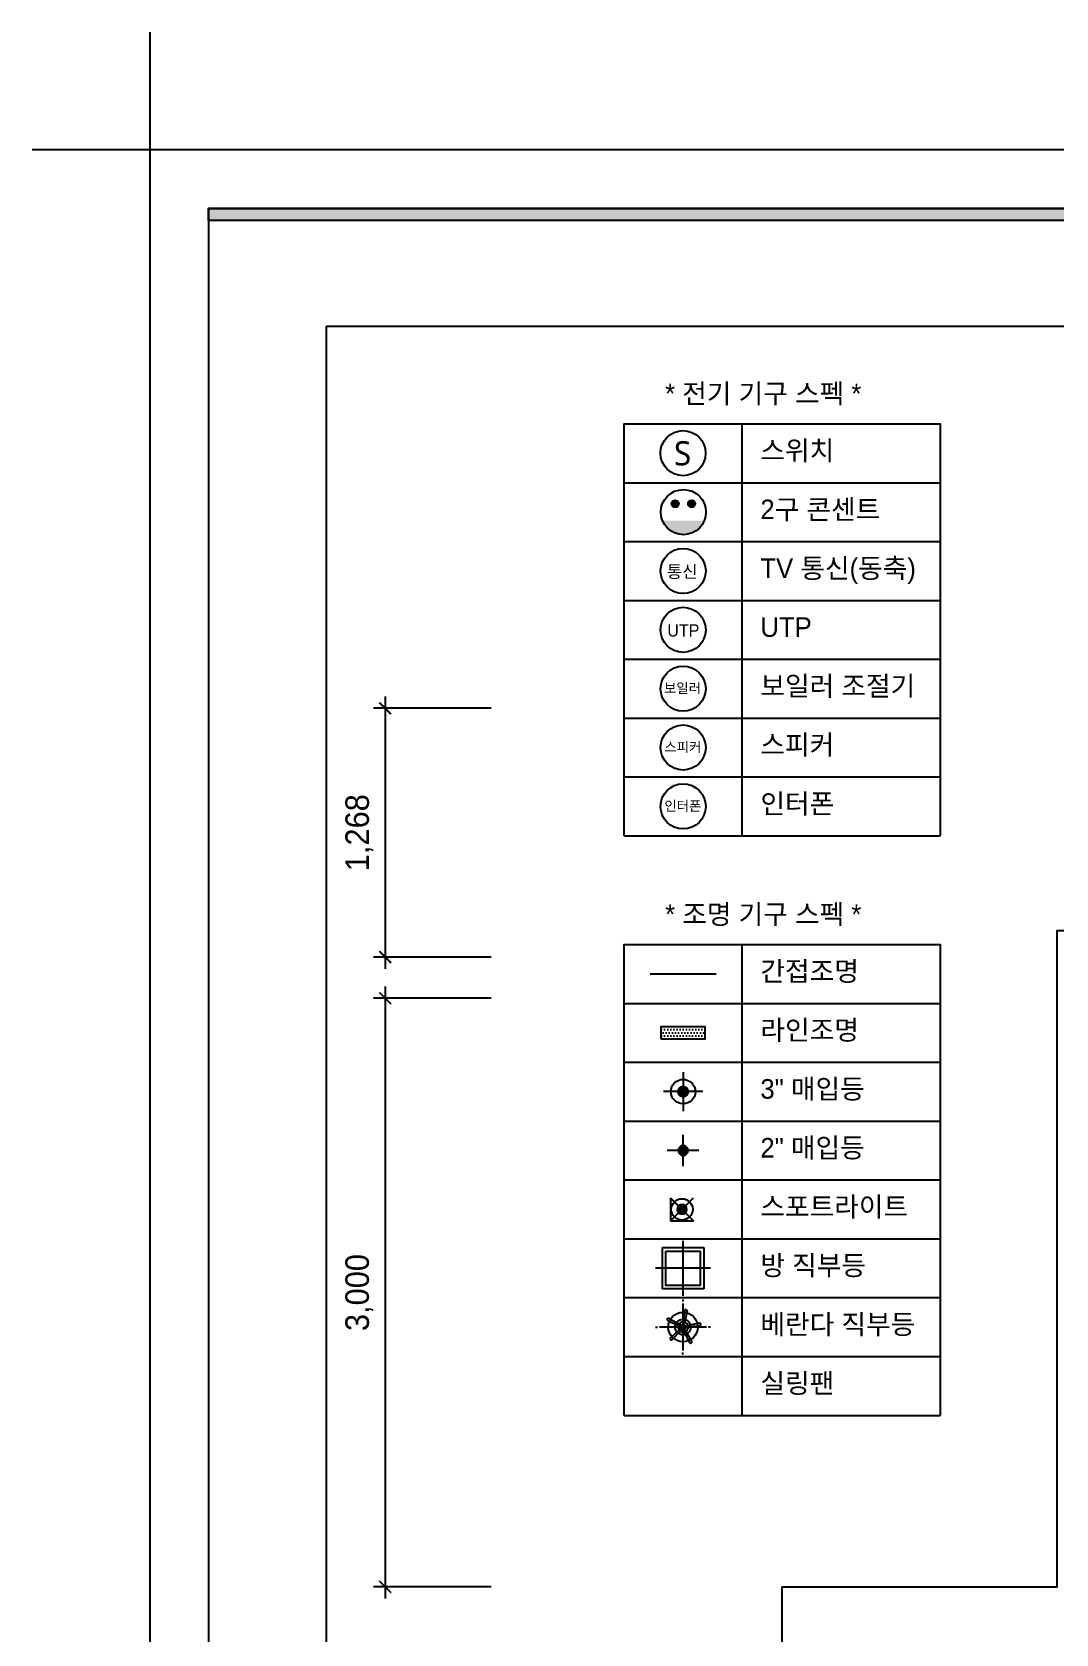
# Model space of a CAD drawing. Header units: inches. Extents: x 3778 to 56227, y -16914 to 35091.
# Drawn here: x 29827 to 35045, y -6059 to 2106 of the extents above; entities that cross this region are included whole.
import ezdxf
from ezdxf.enums import TextEntityAlignment as Align

# ---------------------------------------------------------------- set-up
doc = ezdxf.new("R2010")
doc.units = ezdxf.units.IN
doc.header["$LTSCALE"] = 100
doc.header["$MEASUREMENT"] = 0
doc.header["$PDSIZE"] = 700.071425
doc.linetypes.add('HID', pattern=[2.5, 1.5, -1])
for name, color, linetype in [('0-ELC TEXT', 7, 'Continuous'), ('06-FUR', 6, 'Continuous'), ('06-LIGHT', 4, 'Continuous'), ('07-DIM WAL', 5, 'Continuous'), ('2-con', 2, 'Continuous'), ('CEIL-DOOR', 6, 'Continuous'), ('F-SYM', 7, 'Continuous'), ('FORM(YOURNAME)-11', 1, 'Continuous'), ('HAT', 8, 'Continuous'), ('RC-LIGHT', 7, 'Continuous'), ('U-LANP', 6, 'Continuous'), ('설비', 140, 'Continuous')]:
    doc.layers.add(name, color=color, linetype=linetype)
doc.styles.add('DH-TEXT', font='')
doc.styles.add('HY 울릉도 L', font='')
doc.styles.add('YOURNAME', font='HY울릉도M.TTF')
doc.styles.add('코레일둥고', font='Korail_Round_Gothic_Medium.ttf')
doc.styles.get('DH-TEXT').set_extended_font_data('HY울릉도L')
doc.styles.get('HY 울릉도 L').set_extended_font_data('HY울릉도L')
doc.dimstyles.new('60', dxfattribs={"dimscale": 60, "dimtxt": 2, "dimasz": 1, "dimexe": 1, "dimexo": 1, "dimgap": 1, "dimtad": 1, "dimdec": 0, "dimrnd": 0.05, "dimdsep": 46, "dimlunit": 6, "dimtxsty": 'HY 울릉도 L', "dimblk": 'ARCHTICK', "dimcen": 2.5, "dimdle": 1, "dimclrd": 133, "dimclre": 133, "dimclrt": 30, "dimadec": 0, "dimazin": 0, "dimtfac": 1, "dimtdec": 0, "dimtix": 1, "dimtmove": 2, "dimatfit": 3, "dimldrblk": 'ARCHTICK', "dimfxl": 0, "dimlwd": -1, "dimlwe": -1, "dimarcsym": 0})

# ---------------------------------------------------------------- blocks, each defined once
blk = doc.blocks.new('egoo')
at = {"layer": '설비'}
h = blk.add_hatch(color=140, dxfattribs=at)
edge = h.paths.add_edge_path()
edge.add_arc((1015645.3, 443433.7), 22.3, 0, 360)
h = blk.add_hatch(color=140, dxfattribs=at)
edge = h.paths.add_edge_path()
edge.add_arc((1015747.7, 443433.7), 22.3, 0, 360)
h = blk.add_hatch(color=140, dxfattribs=at)
edge = h.paths.add_edge_path()
edge.add_line((1015826.3, 443329.1), (1015566.6, 443329.1))
edge.add_ellipse((1015696.5, 443381.5), major_axis=(99, 99), ratio=1, start_angle=156.95778, end_angle=293.04222)
at = {"layer": '설비', "color": 140}
for centre, radius in [((1015696.5, 443381.5), 140), ((1015645.3, 443433.7), 22.3), ((1015747.7, 443433.7), 22.3)]:
    blk.add_circle(centre, radius, dxfattribs=at)
blk = doc.blocks.new('SW')
at = {"layer": '설비', "color": 140}
blk.add_circle((11533254, -14277699), 184, dxfattribs=at)
at = {"layer": '설비', "color": 140, "insert": (11533320, -14277601), "char_height": 197.14, "attachment_point": 3, "style": '코레일둥고'}
blk.add_mtext_dynamic_manual_height_columns('{\\fMalgun Gothic|b0|i0|c129|p50;S}', width=314.33, gutter_width=2.19, heights=[0], dxfattribs=at)
blk = doc.blocks.new('FORM-PLAN')
at = {"layer": 'FORM(YOURNAME)-11'}
h = blk.add_hatch(color=256, dxfattribs=at)
h.dxf.hatch_style = 1
h.paths.add_polyline_path([(-71444, 55115), (10556, 55115), (10556, 54915), (-71444, 54915)])
h.paths.add_polyline_path([(-71444, -2085), (10556, -2085), (10556, -2285), (-71444, -2285)])
at = {"layer": 'Defpoints', "color": 1}
blk.add_lwpolyline([(-72444, 58115), (-72444, 56115), (-74444, 56115)], dxfattribs=at)
at = {"layer": 'Defpoints', "color": 158}
for points in [[(-71444, -2285), (10556, -2285), (10556, 55115), (-71444, 55115)], [(-69444, 53115), (-64, 53115), (-64, 1215), (-69444, 1215)]]:
    blk.add_lwpolyline(points, close=True, dxfattribs=at)
at = {"layer": 'FORM(YOURNAME)-11', "color": 250}
blk.add_lwpolyline([(-72444, -3285), (11556, -3285), (11556, 56115), (-72444, 56115)], close=True, dxfattribs=at)
at = {"layer": 'FORM(YOURNAME)-11'}
blk.add_lwpolyline([(-71444, 55115), (10556, 55115), (10556, 54915), (-71444, 54915)], close=True, dxfattribs=at)
at = {"layer": 'FORM(YOURNAME)-11', "color": 3, "style": 'YOURNAME'}
for tag, height, p in [('1', 450, (9905, 18188)), ('2', 450, (9905, 17544)), ('3', 450, (9905, 16257)), ('4', 450, (9905, 14326)), ('5', 515, (9905, 12009)), ('6', 515, (9905, 9757)), ('7', 515, (9905, 7504)), ('8', 515, (9905, 5252)), ('9', 515, (9905, 2999)), ('10', 515, (5655, 811)), ('11', 515, (9905, 747)), ('12', 515, (5655, -1441)), ('13', 515, (9905, -1441))]:
    blk.add_attdef(tag, text='', height=height, dxfattribs=at).set_placement(p, align=Align.MIDDLE_RIGHT)
blk = doc.blocks.new('*U631')
at = {"layer": 'F-SYM', "xscale": 0.3, "yscale": 0.3, "zscale": 0.3}
blk.add_blockref('FORM-PLAN', (52159.8, -15328.5), dxfattribs=at)
blk = doc.blocks.new('cjvjf')
at = {"layer": '2-con'}
blk.add_lwpolyline([(144236.5, 63451.5), (144236.5, 71696.5), (145636.5, 71696.5), (145636.5, 75042.5), (146886.5, 75042.5), (146886.5, 75149.5), (147073.5, 75149.5), (147073.5, 75042.5), (147179.5, 75042.5), (147179.5, 74696.5), (145834.5, 74696.5), (145834.5, 71696.5), (147186.5, 71696.5)], dxfattribs=at)
blk = doc.blocks.new('cjscjdeh')
blk.add_blockref('cjvjf', (-2743, 3328.4))
blk = doc.blocks.new('hallogen')
h = blk.add_hatch(color=256)
h.dxf.hatch_style = 1
edge = h.paths.add_edge_path()
edge.add_arc((48591.7, 60854.3), 31.2, 0, 360, ccw=False)
at = {"color": 1, "linetype": 'Continuous'}
for p, q in [((48591.7, 60954.3), (48591.7, 60754.3)), ((48691.7, 60854.3), (48491.7, 60854.3))]:
    blk.add_line(p, q, dxfattribs=at)
at = {"color": 4, "linetype": 'Continuous'}
blk.add_circle((48591.7, 60854.3), 62.5, dxfattribs=at)
blk = doc.blocks.new('1')
at = {"linetype": 'Continuous'}
h = blk.add_hatch(color=4, dxfattribs=at)
h.dxf.hatch_style = 1
edge = h.paths.add_edge_path()
edge.add_arc((11539653, -14273504), 37.5, 0, 360)
at = {"color": 1, "linetype": 'Continuous'}
for p, q in [((11539653, -14273637), (11539653, -14273370)), ((11539520, -14273504), (11539787, -14273504))]:
    blk.add_line(p, q, dxfattribs=at)
at = {"color": 4, "linetype": 'Continuous'}
for radius in [41.5, 37.5]:
    blk.add_circle((11539653, -14273504), radius, dxfattribs=at)
blk = doc.blocks.new('G-101')
at = {"layer": 'RC-LIGHT', "color": 7}
for p, q in [((-300, -300), (-300, 300)), ((-300, 300), (300, 300)), ((300, 300), (300, -300)), ((300, -300), (-300, -300))]:
    blk.add_line(p, q, dxfattribs=at)
at = {"layer": 'RC-LIGHT', "color": 251}
for p, q in [((0, -400), (0, 400)), ((400, 0), (-400, 0))]:
    blk.add_line(p, q, dxfattribs=at)
at = {"layer": 'RC-LIGHT', "color": 1}
blk.add_lwpolyline([(-250, 250), (250, 250), (250, -250), (-250, -250)], close=True, dxfattribs=at)
at = {"layer": 'RC-LIGHT', "style": 'DH-TEXT'}
blk.add_attdef('L-', text='', height=100, dxfattribs=at).set_placement((383, -288), align=Align.TOP_LEFT)
blk = doc.blocks.new('매입등')
at = {"layer": 'HAT', "color": 1}
for p, q in [((0, 140), (0, 130)), ((0, 120), (0, -120)), ((-140, 0), (-130, 0)), ((120, 0), (-120, 0)), ((140, 0), (130, 0)), ((-140, 0), (-130, 0)), ((0, -140), (0, -130))]:
    blk.add_line(p, q, dxfattribs=at)
blk.add_circle((0, 0), 40, dxfattribs=at)
at = {"layer": 'U-LANP'}
blk.add_circle((0, 0), 75, dxfattribs=at)
blk = doc.blocks.new('A$C59950440')
at = {"layer": 'CEIL-DOOR'}
blk.add_blockref('매입등', (140, 140), dxfattribs=at)
blk = doc.blocks.new('CELILNGPAN')
at = {"layer": '06-FUR', "color": 6}
for p, q in [((48292, -3967), (48588, -4106)), ((48322, -3910), (48607, -4069)), ((48717, -3709), (48676, -4035)), ((48682, -4086), (48687, -4056)), ((48695, -4088), (48700, -4058)), ((48781, -3721), (48717, -4041)), ((49094, -4035), (48772, -4096)), ((48360, -4404), (48600, -4183)), ((48405, -4451), (48629, -4212)), ((48639, -4116), (48612, -4103)), ((48645, -4105), (48618, -4091)), ((48645, -4158), (48624, -4179)), ((48654, -4167), (48633, -4188)), ((48696, -4174), (48709, -4201)), ((48842, -4521), (48706, -4225)), ((48708, -4168), (48721, -4195)), ((48725, -4118), (48755, -4113)), ((48727, -4131), (48756, -4126)), ((48901, -4493), (48743, -4206)), ((49102, -4099), (48778, -4137))]:
    blk.add_line(p, q, dxfattribs=at)
for radius in [45.4, 32.5]:
    blk.add_circle((48682, -4131), radius, dxfattribs=at)
for centre, radius, start, end in [((48307, -3938), 32.5, 61.67, 241.67), ((48682, -4131), 130, 90.4651, 143.078), ((48598, -4088), 20.6, 242.7734, 62.7734), ((48682, -4131), 64.9, 86.5125, 147.0342), ((48697, -4038), 20.6, 170.7734, 350.7734), ((48682, -4131), 64.9, 14.5125, 75.0342), ((48749, -3715), 32.5, 349.67, 169.67), ((48682, -4131), 130, 18.4651, 71.078), ((49098, -4067), 32.5, 277.67, 97.67), ((48383, -4428), 32.5, 133.67, 313.67), ((48682, -4131), 130, 162.4651, 215.078), ((48615, -4198), 20.6, 314.7734, 134.7734), ((48682, -4131), 130, 234.4651, 287.078), ((48682, -4131), 64.9, 158.5125, 219.0342), ((48682, -4131), 64.9, 230.5125, 291.0342), ((48724, -4215), 20.6, 26.7734, 206.7734), ((48682, -4131), 64.9, 302.5125, 3.0342), ((48775, -4117), 20.6, 98.7734, 278.7734), ((48682, -4131), 130, 306.4651, 359.078), ((48871, -4507), 32.5, 205.67, 25.67)]:
    blk.add_arc(centre, radius, start, end, dxfattribs=at)
blk = doc.blocks.new('_ArchTick')
at = {"color": 0, "linetype": 'ByBlock', "const_width": 0.15}
blk.add_lwpolyline([(-0.5, -0.5), (0.5, 0.5)], dxfattribs=at)
blk = doc.blocks.new('*D291')
at = {"layer": '07-DIM WAL', "color": 133}
for p, q in [((31626.5, -1281), (31626.5, -2669)), ((32166.5, -1341), (31566.5, -1341)), ((32166.5, -2609), (31566.5, -2609))]:
    blk.add_line(p, q, dxfattribs=at)
at = {"layer": 'Defpoints', "color": 0}
for p in [(32226.5, -1341), (31626.5, -2609), (32226.5, -2609)]:
    blk.add_point(p, dxfattribs=at)
at = {"layer": '07-DIM WAL', "color": 133, "xscale": 60, "yscale": 60, "zscale": 60}
for p, rotation in [((31626.5, -1341), 90), ((31626.5, -2609), 270)]:
    blk.add_blockref('_ArchTick', p, dxfattribs=dict(at, rotation=rotation))
at = {"layer": '07-DIM WAL', "color": 30, "insert": (31494.7, -1975), "char_height": 120, "attachment_point": 5, "rotation": 90, "style": 'HY 울릉도 L'}
blk.add_mtext('1,268', dxfattribs=at)
blk = doc.blocks.new('*D292')
at = {"layer": '07-DIM WAL', "color": 133}
for p, q in [((31626.5, -2759), (31626.5, -5879)), ((32166.5, -2819), (31566.5, -2819)), ((32166.5, -5819), (31566.5, -5819))]:
    blk.add_line(p, q, dxfattribs=at)
at = {"layer": 'Defpoints', "color": 0}
for p in [(32226.5, -2819), (31626.5, -5819), (32226.5, -5819)]:
    blk.add_point(p, dxfattribs=at)
at = {"layer": '07-DIM WAL', "color": 133, "xscale": 60, "yscale": 60, "zscale": 60}
for p, rotation in [((31626.5, -2819), 90), ((31626.5, -5819), 270)]:
    blk.add_blockref('_ArchTick', p, dxfattribs=dict(at, rotation=rotation))
at = {"layer": '07-DIM WAL', "color": 30, "insert": (31494.6, -4319), "char_height": 120, "attachment_point": 5, "rotation": 90, "style": 'HY 울릉도 L'}
blk.add_mtext('3,000', dxfattribs=at)
blk = doc.blocks.new('spotlight')
at = {"color": 4}
for p, q in [((1559902.8, 1747213.2), (1559820.9, 1747131.3)), ((1559984.7, 1747131.3), (1559902.8, 1747213.2)), ((1559984.7, 1747131.3), (1559820.9, 1747131.3))]:
    blk.add_line(p, q, dxfattribs=at)
blk.add_circle((1559902.8, 1747131.3), 54.6, dxfattribs=at)

msp = doc.modelspace()

# ---------------------------------------------------------------- hatches: boundary and pattern name
at = {"layer": '설비'}
h = msp.add_hatch(dxfattribs=at)
h.set_pattern_fill('DOTS', color=140, scale=10)
h.set_pattern_definition([(0, (-139042.443, -84465.218), (7.9375, 15.875), [0, -15.875])])
h.paths.add_polyline_path([(33032, -3024.9), (33257.6, -3024.9), (33257.6, -2964.9), (33032, -2964.9)])

# ---------------------------------------------------------------- linework, layer by layer
at = {"layer": '0-ELC TEXT'}
for p, q in [((33444.8, 109), (33444.8, -1991)), ((32844.8, -191), (34455.7, -191)), ((32844.8, -491), (34455.7, -491)), ((32844.8, -791), (34455.7, -791)), ((32844.8, -1091), (34455.7, -1091)), ((32844.8, -1391), (34455.7, -1391)), ((32844.8, -1691), (34455.7, -1691)), ((32844.8, -1991), (34455.7, -1991)), ((33444.8, -2544.9), (33444.8, -4944.9)), ((32844.8, -2844.9), (34455.7, -2844.9)), ((32844.8, -3144.9), (34455.7, -3144.9)), ((32844.8, -3444.9), (34455.7, -3444.9)), ((32844.8, -3744.9), (34455.7, -3744.9)), ((32844.8, -4044.9), (34455.7, -4044.9)), ((32844.8, -4344.9), (34455.7, -4344.9)), ((32844.8, -4644.9), (34455.7, -4644.9)), ((32844.8, -4944.9), (34455.7, -4944.9))]:
    msp.add_line(p, q, dxfattribs=at)
for points in [[(32844.8, -1991), (32844.8, 109), (34455.7, 109), (34455.7, -1991)], [(32844.8, -4944.9), (32844.8, -2544.9), (34455.7, -2544.9), (34455.7, -4944.9)]]:
    msp.add_lwpolyline(points, dxfattribs=at)
at = {"layer": '06-LIGHT', "color": 10, "linetype": 'HID', "const_width": 10}
msp.add_lwpolyline([(33313.6, -2694.9), (32976, -2694.9)], dxfattribs=at)
at = {"layer": '설비', "color": 140}
msp.add_lwpolyline([(33032, -3024.9), (33257.6, -3024.9), (33257.6, -2964.9), (33032, -2964.9)], close=True, dxfattribs=at)
for centre in [(33144.8, -641), (33144.8, -941), (33144.8, -1241), (33144.8, -1541), (33144.8, -1841)]:
    msp.add_circle(centre, 115, dxfattribs=at)

# ---------------------------------------------------------------- block references
msp.add_blockref('cjscjdeh', (-107843, -80843.8))
at = {"color": 0, "rotation": 135}
msp.add_blockref('spotlight', (2371565.3, 128495.3), dxfattribs=at)
at = {"layer": '06-LIGHT', "xscale": 0.2, "yscale": 0.2, "zscale": 0.2}
msp.add_blockref('CELILNGPAN', (23408.5, -3668.7), dxfattribs=at)
at = {"layer": '07-DIM WAL'}
msp.add_blockref('*U631', (0, 0), dxfattribs=at)
at = {"layer": '07-DIM WAL', "xscale": 0.35, "yscale": 0.35, "zscale": 0.35}
msp.add_blockref('G-101', (33144.8, -4194.9), dxfattribs=at)
at = {"layer": 'RC-LIGHT'}
for name, p in [('hallogen', (-15446.9, -64149.2)), ('A$C59950440', (33004, -4634.9))]:
    msp.add_blockref(name, p, dxfattribs=at)
at = {"layer": 'RC-LIGHT', "xscale": -0.6024096385271789, "yscale": 0.6024096385271789, "zscale": 0.6024096385271789}
msp.add_blockref('1', (6984743.3, 8594901.4), dxfattribs=at)
at = {"layer": 'RC-LIGHT', "xscale": -0.6024096385271789, "yscale": 0.6024096385271789, "zscale": 0.6024096385271789, "rotation": 45}
msp.add_blockref('1', (-1131393.5, 10991682.2), dxfattribs=at)
at = {"layer": '설비', "color": 140}
for name, p, xscale, yscale, zscale in [('SW', (-7175139, 8923521.2), 0.625, 0.625, 0.625), ('egoo', (-801175.9, -364547.2), 0.8214285869294655, 0.8214285869294655, 0.8214285869294655)]:
    msp.add_blockref(name, p, dxfattribs=dict(at, xscale=xscale, yscale=yscale, zscale=zscale))

# ---------------------------------------------------------------- texts
at = {"layer": '0-ELC TEXT', "style": '코레일둥고'}
for s, p in [('* 전기 기구 스펙 *', (33053.1, 213.4)), ('스위치', (33538.7, -76.9)), ('2구 콘센트', (33538.7, -376.9)), ('TV 통신(동축)', (33538.7, -676.9)), ('UTP', (33538.7, -976.9)), ('보일러 조절기', (33538.7, -1276.9)), ('스피커', (33538.7, -1576.9)), ('인터폰', (33538.7, -1876.9)), ('* 조명 기구 스펙 *', (33053.1, -2440.5)), ('간접조명', (33538.7, -2730.9)), ('라인조명', (33538.7, -3030.9)), ('3" 매입등', (33538.7, -3330.9)), ('2" 매입등', (33538.7, -3630.9)), ('스포트라이트', (33538.7, -3930.9)), ('방 직부등', (33538.7, -4230.9)), ('베란다 직부등', (33538.7, -4530.9)), ('실링팬', (33538.7, -4830.9))]:
    msp.add_text(s, height=100, dxfattribs=at).set_placement(p)
at = {"layer": '설비', "color": 140, "style": '코레일둥고'}
for s, height, p in [('통신', 62.5, (33061.6, -675.7)), ('UTP', 62.5, (33064.2, -975.3)), ('보일러', 50, (33047.6, -1263)), ('스피커', 50, (33049.4, -1563.5)), ('인터폰', 50, (33049.4, -1863.5))]:
    msp.add_text(s, height=height, dxfattribs=at).set_placement(p)

# ---------------------------------------------------------------- dimensions: what is measured, and where the dimension line sits
at = {"layer": '07-DIM WAL'}
for base, p1, p2, picture, middle in [((31626.5, -2609), (32226.5, -1341), (32226.5, -2609), '*D291', (31494.7, -1975)), ((31626.5, -5819), (32226.5, -2819), (32226.5, -5819), '*D292', (31494.6, -4319))]:
    dim = msp.add_linear_dim(base=base, p1=p1, p2=p2, angle=90, dimstyle='60', dxfattribs=at)
    dim.commit()
    dim.dimension.update_dxf_attribs({"geometry": picture, "text_midpoint": middle})

doc.saveas('drawing.dxf')
